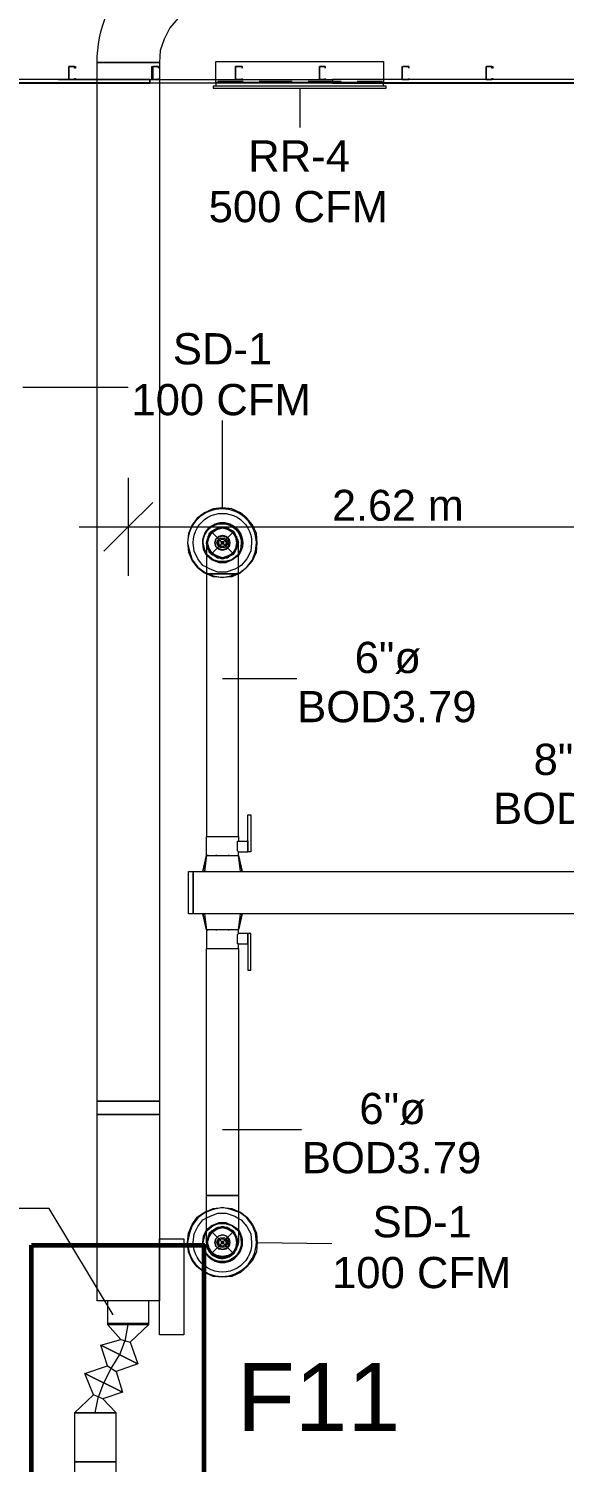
# Model space of a CAD drawing. Header units: metres. Extents: x -2 to 207, y -8 to 52.
# Drawn here: x 46.1 to 48.71, y 14.51 to 21.48 of the extents above; entities that cross this region are included whole.
import ezdxf

# ---------------------------------------------------------------- set-up
doc = ezdxf.new("R2010")
doc.units = ezdxf.units.M
doc.layers.add('HVAC - Ductos', color=5, linetype='Continuous', lineweight=0)
doc.layers.add('PDF_Text', color=7, linetype='Continuous', lineweight=0)
doc.layers.add('PDF_Geometry', color=7, linetype='Continuous', lineweight=0, true_color=0xaaaaaa)
doc.styles.add('PDF Arial-BoldMT-Identity-H', font='arial.ttf')
doc.styles.add('PDF Helvetica', font='')
doc.styles.get('PDF Helvetica').set_extended_font_data('Helvetica')

msp = doc.modelspace()

# ---------------------------------------------------------------- linework, layer by layer
at = {"layer": 'HVAC - Ductos', "lineweight": 0}
for points in [[(47.0442, 21.9252), (47.0442, 21.6229), (46.9847, 21.6137), (46.9251, 21.5954), (46.8747, 21.5679), (46.8289, 21.5312), (46.7876, 21.4854), (46.7602, 21.4304), (46.7418, 21.3754), (46.7372, 21.3159), (46.4349, 21.3159, -0.417475)], [(47.1221, 18.9197), (47.1359, 18.9472), (47.1404, 18.9792, 1.017931), (46.948, 18.9792), (46.9572, 18.9472), (46.9663, 18.9243, -1.368444), (47.1359, 18.9792), (47.1313, 18.9472), (47.1221, 18.9243, 1.330968), (46.948, 18.9792, -1.404448)], [(46.948, 15.575, 1.352031), (47.1221, 15.63), (47.1313, 15.6071), (47.1359, 15.575, -1.372202), (46.9663, 15.63), (46.9572, 15.6071), (46.948, 15.575, 1.017931), (47.1404, 15.575), (47.1359, 15.6071), (47.1221, 15.6346, -1.362186)]]:
    msp.add_lwpolyline(points, format="xyb", close=True, dxfattribs=at)
for points in [[(46.4349, 16.2623), (46.4349, 21.3159), (46.7372, 21.3159), (46.7372, 16.2623)], [(47.0213, 21.2243), (47.145, 21.2243)], [(47.2229, 21.2243), (47.3833, 21.2243)], [(47.4612, 21.2243), (47.6215, 21.2243)], [(47.6994, 21.2243), (47.8231, 21.2243)], [(46.9984, 21.2014), (46.9984, 21.1922), (47.8414, 21.1922), (47.8414, 21.2014)], [(46.9663, 18.9792), (46.9709, 18.9976), (46.9801, 19.0159), (46.9893, 19.0342), (47.0075, 19.0434), (47.0259, 19.0526), (47.0442, 19.0571), (47.0625, 19.0526), (47.0809, 19.0434), (47.0992, 19.0342), (47.1084, 19.0159), (47.1175, 18.9976), (47.1221, 18.9792), (47.1175, 18.9747), (47.1221, 18.9792), (47.1175, 18.9976), (47.1084, 19.0159), (47.0992, 19.0342), (47.0809, 19.0434), (47.0625, 19.0526), (47.0442, 19.0571), (47.0259, 19.0526), (47.0075, 19.0434), (46.9893, 19.0342), (46.9801, 19.0159), (46.9709, 18.9976), (46.9663, 18.9792), (46.9663, 18.9747)], [(47.1084, 18.9518), (47.0946, 18.9288), (47.0717, 18.9151), (47.0442, 18.9059), (47.0167, 18.9151), (46.9939, 18.9288), (46.9801, 18.9518), (46.9709, 18.9792), (46.9801, 19.0067), (46.9939, 19.0296), (47.0167, 19.0434), (47.0442, 19.0526), (47.0717, 19.0434), (47.0946, 19.0296), (47.1084, 19.0067), (47.1129, 18.9792)], [(47.1129, 18.9609), (47.1084, 18.9426), (47.0946, 18.9288), (47.0809, 18.9151), (47.0625, 18.9059), (47.0442, 18.9059), (47.0259, 18.9059), (47.0075, 18.9151), (46.9939, 18.9288), (46.9801, 18.9426), (46.9709, 18.9609), (46.9709, 18.9792), (46.9709, 18.9976), (46.9801, 19.0159), (46.9939, 19.0296), (47.0075, 19.0434), (47.0259, 19.0526), (47.0442, 19.0526), (47.0625, 19.0526), (47.0809, 19.0434), (47.0946, 19.0296), (47.1084, 19.0159), (47.1129, 18.9976), (47.1175, 18.9792)], [(46.948, 18.9792), (46.9526, 18.9472), (46.9663, 18.9197), (46.9526, 18.9472)], [(47.0259, 19.0067), (47.0121, 18.9976), (47.0075, 18.9792), (47.0121, 18.9976), (47.0259, 19.0113), (47.0442, 19.0159), (47.0625, 19.0113), (47.0763, 18.9976), (47.0809, 18.9792), (47.0763, 18.9609), (47.0625, 18.9472), (47.0442, 18.9426), (47.0259, 18.9472), (47.0121, 18.9609), (47.0075, 18.9792), (47.0121, 18.9609), (47.0259, 18.9518), (47.0442, 18.9472), (47.0625, 18.9518), (47.0717, 18.9609), (47.0763, 18.9792), (47.0717, 18.9976), (47.0625, 19.0067), (47.0442, 19.0113)], [(47.0625, 18.9655), (47.0534, 18.9563), (47.0351, 18.9563), (47.0213, 18.9655), (47.0167, 18.9792), (47.0213, 18.993), (47.0351, 19.0022), (47.0534, 19.0022), (47.0625, 18.993), (47.0717, 18.9792)], [(47.0625, 18.9655), (47.0534, 18.9563), (47.0351, 18.9563), (47.0259, 18.9655), (47.0213, 18.9792), (47.0259, 18.993), (47.0351, 19.0022), (47.0534, 19.0022), (47.0625, 18.993), (47.0671, 18.9792)], [(47.0579, 18.9655), (47.0442, 18.9609), (47.0305, 18.9655), (47.0259, 18.9792), (47.0305, 18.993), (47.0442, 18.9976), (47.0579, 18.993), (47.0625, 18.9792)], [(47.0397, 18.9838), (47.0397, 18.9792), (47.0397, 18.9838), (47.0488, 18.9838), (47.0488, 18.9792), (47.0488, 18.9838)], [(47.0488, 18.9747), (47.0488, 18.9792), (47.0488, 18.9747), (47.0397, 18.9747), (47.0397, 18.9792), (47.0397, 18.9747)], [(46.9709, 18.9197), (46.9984, 18.8967), (47.0259, 18.8876), (47.0579, 18.8876), (47.0901, 18.8967), (47.1175, 18.9197), (47.1221, 18.9243), (47.1175, 18.9197), (47.0901, 18.8967), (47.0579, 18.8876), (47.0259, 18.8876), (46.9984, 18.8967), (46.9709, 18.9197), (46.9663, 18.9243)], [(47.1175, 18.9151), (47.0901, 18.8967), (47.0625, 18.883), (47.0259, 18.883), (46.9939, 18.8967), (46.9709, 18.9151), (46.9663, 18.9197), (46.9709, 18.9151), (46.9939, 18.8967), (47.0259, 18.883), (47.0625, 18.883), (47.0901, 18.8967), (47.1175, 18.9151), (47.1221, 18.9197)], [(46.948, 17.3802), (46.9663, 17.4581), (46.948, 17.3802), (46.9526, 17.3802)], [(47.0167, 17.4581), (47.0121, 17.4581)], [(47.0763, 17.4581), (47.0717, 17.4581)], [(46.8793, 17.1741), (46.8793, 17.3802), (46.9022, 17.3802), (46.9022, 17.1741)], [(49.6146, 17.1741), (46.9022, 17.1741), (46.9022, 17.3802), (49.6146, 17.3802)], [(47.1359, 17.3802), (47.1404, 17.3802)], [(47.0121, 17.0961), (47.0167, 17.0961)], [(47.0717, 17.0961), (47.0763, 17.0961)], [(46.7372, 16.2623), (46.7372, 16.1982), (46.4349, 16.1982), (46.4349, 16.2623)], [(46.4349, 15.291), (46.4349, 16.1982), (46.7372, 16.1982), (46.7372, 15.291)], [(46.9663, 15.6346), (46.9526, 15.6071), (46.948, 15.575), (46.9526, 15.6071)], [(46.9709, 15.6392), (46.9939, 15.6575), (47.0259, 15.6712), (47.0625, 15.6712), (47.0901, 15.6575), (47.1175, 15.6392), (47.1221, 15.6346), (47.1175, 15.6392), (47.0901, 15.6575), (47.0625, 15.6712), (47.0259, 15.6712), (46.9939, 15.6575), (46.9709, 15.6392), (46.9663, 15.6346)], [(47.1175, 15.6346), (47.0901, 15.6575), (47.0579, 15.6667), (47.0259, 15.6667), (46.9984, 15.6575), (46.9709, 15.6346), (46.9663, 15.63), (46.9709, 15.6346), (46.9984, 15.6575), (47.0259, 15.6667), (47.0579, 15.6667), (47.0901, 15.6575), (47.1175, 15.6346), (47.1221, 15.63)], [(46.8564, 15.126), (46.7372, 15.126), (46.7372, 15.5933), (46.8564, 15.5933)], [(47.0259, 15.6071), (47.0121, 15.5933), (47.0075, 15.575), (47.0121, 15.5933), (47.0259, 15.6071), (47.0442, 15.6117), (47.0625, 15.6071), (47.0763, 15.5933), (47.0809, 15.575), (47.0763, 15.5567), (47.0625, 15.543), (47.0442, 15.5384), (47.0259, 15.543), (47.0121, 15.5567), (47.0075, 15.575), (47.0121, 15.5567), (47.0259, 15.5476), (47.0442, 15.543), (47.0625, 15.5476), (47.0717, 15.5567), (47.0763, 15.575), (47.0717, 15.5933), (47.0625, 15.6071), (47.0442, 15.6117)], [(47.0625, 15.5613), (47.0534, 15.5521), (47.0351, 15.5521), (47.0213, 15.5613), (47.0167, 15.575), (47.0213, 15.5887), (47.0351, 15.5979), (47.0534, 15.5979), (47.0625, 15.5887), (47.0717, 15.575)], [(47.0625, 15.5613), (47.0534, 15.5521), (47.0351, 15.5521), (47.0259, 15.5613), (47.0213, 15.575), (47.0259, 15.5887), (47.0351, 15.5979), (47.0534, 15.5979), (47.0625, 15.5887), (47.0671, 15.575)], [(47.0579, 15.5613), (47.0442, 15.5567), (47.0305, 15.5613), (47.0259, 15.575), (47.0305, 15.5887), (47.0442, 15.5933), (47.0579, 15.5887), (47.0625, 15.575)], [(47.0397, 15.5796), (47.0397, 15.575), (47.0397, 15.5796), (47.0488, 15.5796), (47.0488, 15.575), (47.0488, 15.5796)], [(47.0488, 15.5705), (47.0488, 15.575), (47.0488, 15.5705), (47.0397, 15.5705), (47.0397, 15.575), (47.0397, 15.5705)], [(46.4853, 15.181), (46.4899, 15.181), (46.5081, 15.181), (46.5357, 15.181), (46.5677, 15.181), (46.6044, 15.181), (46.6364, 15.181), (46.6639, 15.181), (46.6777, 15.181), (46.6868, 15.181), (46.6868, 15.291), (46.6823, 15.291), (46.6731, 15.291), (46.6548, 15.291), (46.6364, 15.291), (46.6135, 15.291), (46.5861, 15.291), (46.5586, 15.291), (46.5357, 15.291), (46.5173, 15.291), (46.499, 15.291), (46.4899, 15.291), (46.4853, 15.291), (46.4853, 15.181), (46.4853, 15.1764), (46.4899, 15.1764), (46.5081, 15.1764), (46.5357, 15.1764), (46.5677, 15.1764), (46.6044, 15.1764), (46.6364, 15.1764), (46.6639, 15.1764), (46.6823, 15.1764), (46.6868, 15.1764), (46.6868, 15.181), (46.6777, 15.181), (46.6639, 15.181), (46.6364, 15.181), (46.6044, 15.181), (46.5677, 15.181), (46.5357, 15.181), (46.5081, 15.181), (46.4899, 15.181)], [(46.4853, 15.181), (46.4899, 15.181), (46.499, 15.181), (46.5173, 15.181), (46.5357, 15.181), (46.5586, 15.181), (46.5861, 15.181), (46.6135, 15.181), (46.6364, 15.181), (46.6548, 15.181), (46.6731, 15.181), (46.6823, 15.181), (46.6868, 15.181), (46.6823, 15.181), (46.6731, 15.181), (46.6548, 15.181), (46.6364, 15.181), (46.6135, 15.181), (46.5861, 15.181), (46.5586, 15.181), (46.5357, 15.181), (46.5173, 15.181), (46.499, 15.181), (46.4899, 15.181)], [(46.3249, 14.7458), (46.3295, 14.7458), (46.3386, 14.7458), (46.3524, 14.7458), (46.3753, 14.7458), (46.3982, 14.7458), (46.4257, 14.7458), (46.4532, 14.7458), (46.4761, 14.7458), (46.499, 14.7458), (46.5127, 14.7458), (46.5219, 14.7458), (46.5265, 14.7458), (46.5219, 14.7458), (46.5127, 14.7458), (46.499, 14.7458), (46.4761, 14.7458), (46.4532, 14.7458), (46.4257, 14.7458), (46.3982, 14.7458), (46.3753, 14.7458), (46.3524, 14.7458), (46.3386, 14.7458), (46.3295, 14.7458)]]:
    msp.add_lwpolyline(points, close=True, dxfattribs=at)
for points in [[(47.8414, 21.2014), (47.8277, 21.2014), (47.8277, 21.2197), (47.0121, 21.2197), (47.0121, 21.3205), (47.8277, 21.3205), (47.8277, 21.2197), (47.0121, 21.2197), (47.0121, 21.2014), (47.003, 21.2014)], [(47.0213, 21.1922), (47.8186, 21.1922)], [(47.4199, 21.1922), (47.4199, 20.9998)], [(46.5861, 19.7352), (46.0729, 19.7352)], [(47.0442, 19.1488), (47.0442, 19.5748)], [(46.5861, 19.2954), (46.5861, 19.0571), (46.5861, 18.8189)], [(46.7052, 19.1762), (46.5861, 19.0571), (46.4669, 18.938)], [(46.9709, 17.4581), (46.9755, 17.4581), (46.9709, 17.4581), (46.9663, 17.4581), (46.9663, 17.5497), (46.9709, 17.5497), (46.9801, 17.5497), (46.9893, 17.5497), (47.0075, 17.5497), (47.0259, 17.5497), (47.0442, 17.5497), (47.0625, 17.5497), (47.0809, 17.5497), (47.0992, 17.5497), (47.1084, 17.5497), (47.1175, 17.5497), (47.1221, 17.5497), (47.1221, 18.8281), (47.1313, 18.8326), (47.1633, 18.8601), (47.1908, 18.8921), (47.2092, 18.9334), (47.2137, 18.9792), (47.2092, 19.025), (47.1908, 19.0663), (47.1633, 19.0984), (47.1313, 19.1258), (47.0901, 19.1442), (47.0442, 19.1488), (46.9984, 19.1442), (46.9572, 19.1258), (46.9205, 19.0984), (46.8976, 19.0663), (46.8793, 19.025), (46.8747, 18.9792), (46.8839, 18.938), (46.8976, 18.8967), (46.9251, 18.8601), (46.9617, 18.8326), (46.9663, 18.8326)], [(46.3478, 19.0571), (49.2022, 19.0571), (50.4759, 19.0571), (54.9522, 19.0571)], [(47.0121, 19.048), (47.0167, 19.048)], [(47.0167, 19.048), (47.0442, 19.0526), (47.0671, 19.048)], [(47.0717, 19.048), (47.0763, 19.048)], [(46.9663, 18.9792), (46.9663, 18.9747), (46.9663, 18.9563), (46.9663, 18.9243), (46.9663, 18.8876), (46.9663, 18.8464), (46.9663, 18.8281), (46.9709, 18.8281), (46.9801, 18.8281), (46.9893, 18.8281), (47.0075, 18.8281), (47.0259, 18.8281), (47.0442, 18.8281), (47.0625, 18.8281), (47.0809, 18.8281), (47.0992, 18.8281), (47.1084, 18.8281), (47.1175, 18.8281), (47.1221, 18.8281), (47.1221, 18.8693), (47.1221, 18.9105), (47.1221, 18.9426), (47.1221, 18.9655), (47.1221, 18.9792)], [(46.9663, 18.9747), (46.9709, 18.9609), (46.9801, 18.9426), (46.9893, 18.9243), (47.0075, 18.9151), (47.0259, 18.9059), (47.0442, 18.9013), (47.0625, 18.9059), (47.0809, 18.9151), (47.0992, 18.9243), (47.1084, 18.9426), (47.1175, 18.9609), (47.1175, 18.9747)], [(46.9709, 19.0067), (46.9755, 19.0067), (46.9755, 19.0113)], [(46.9755, 18.9563), (46.9709, 18.9792), (46.9755, 19.0022)], [(46.9755, 19.0113), (46.9939, 19.0296), (47.0121, 19.0434)], [(47.0763, 19.0434), (47.0946, 19.0296), (47.1084, 19.0113)], [(47.1129, 19.0113), (47.1129, 19.0067)], [(47.1129, 19.0022), (47.1175, 18.9792), (47.1129, 18.9563)], [(47.0121, 18.9151), (46.9939, 18.9288), (46.9755, 18.9472), (46.9755, 18.9518), (46.9709, 18.9518)], [(47.0167, 18.9059), (47.0167, 18.9105), (47.0121, 18.9105)], [(47.0671, 18.9105), (47.0442, 18.9059), (47.0167, 18.9105)], [(47.0763, 18.9105), (47.0717, 18.9105), (47.0717, 18.9059)], [(47.1084, 18.9472), (47.0946, 18.9288), (47.0763, 18.9151)], [(47.1129, 18.9518), (47.1129, 18.9472)], [(47.1221, 18.8601), (47.1038, 18.8509), (47.0625, 18.8372), (47.0213, 18.8372), (46.9847, 18.8509), (46.9663, 18.8601)], [(46.9663, 18.8326), (46.9984, 18.8189), (47.0442, 18.8097), (47.0855, 18.8189), (47.1175, 18.8326)], [(47.1221, 18.8281), (47.0901, 18.8143), (47.0442, 18.8097), (46.9984, 18.8143), (46.9663, 18.8281)], [(47.1221, 18.8281), (47.1175, 18.8281), (47.1084, 18.8281), (47.0992, 18.8281), (47.0809, 18.8281), (47.0625, 18.8281), (47.0442, 18.8281), (47.0259, 18.8281), (47.0075, 18.8281), (46.9893, 18.8281), (46.9801, 18.8281), (46.9709, 18.8281), (46.9663, 18.8281)], [(47.0442, 18.3195), (47.4062, 18.3195)], [(46.9755, 17.4581), (46.9801, 17.4581), (46.9893, 17.4581), (47.0075, 17.4581), (47.0259, 17.4581), (47.0442, 17.4581), (47.0625, 17.4581), (47.0809, 17.4581), (47.0992, 17.4581), (47.1084, 17.4581), (47.1129, 17.4581), (47.1175, 17.4581), (47.1221, 17.4581), (47.1221, 17.4764), (47.1679, 17.4764), (47.1679, 17.6551), (47.1817, 17.6551), (47.1817, 17.4764), (47.1679, 17.4764)], [(47.1221, 17.4764), (47.1175, 17.481), (47.1175, 17.4856), (47.1175, 17.4902), (47.1175, 17.4994), (47.1175, 17.5085), (47.1175, 17.5176), (47.1175, 17.5222), (47.1175, 17.5268), (47.1221, 17.5268)], [(46.9663, 17.4581), (46.9572, 17.3802), (46.9617, 17.3802), (46.9709, 17.3802), (46.9893, 17.3802), (46.9939, 17.3802)], [(47.1175, 17.3802), (47.1267, 17.3802), (47.1313, 17.3802), (47.1221, 17.4581)], [(47.1404, 17.3802), (47.1221, 17.4581), (47.1404, 17.3802)], [(46.9663, 17.3802), (46.9617, 17.3802)], [(46.9984, 17.3802), (47.0121, 17.3802), (47.0213, 17.3802), (47.0259, 17.3802)], [(47.0305, 17.3802), (47.0534, 17.3802), (47.0579, 17.3802)], [(47.0625, 17.3802), (47.0763, 17.3802), (47.0855, 17.3802), (47.0901, 17.3802), (47.0992, 17.3802), (47.1129, 17.3802)], [(46.9939, 17.1741), (46.9893, 17.1741), (46.9709, 17.1741), (46.9617, 17.1741), (46.9526, 17.1741), (46.948, 17.1741), (46.9663, 17.0961), (46.948, 17.1741), (46.9526, 17.1741)], [(46.9572, 17.1741), (46.9663, 17.0961)], [(47.0259, 17.1741), (47.0213, 17.1741), (47.0121, 17.1741), (46.9984, 17.1741)], [(47.0579, 17.1741), (47.0534, 17.1741), (47.0305, 17.1741)], [(47.1129, 17.1741), (47.0992, 17.1741), (47.0901, 17.1741), (47.0855, 17.1741), (47.0763, 17.1741), (47.0625, 17.1741)], [(47.1359, 17.1741), (47.1404, 17.1741), (47.1359, 17.1741), (47.1313, 17.1741), (47.1267, 17.1741), (47.1175, 17.1741)], [(47.1404, 17.1741), (47.1221, 17.0961), (47.1404, 17.1741)], [(47.1221, 17.0961), (47.1313, 17.1741)], [(46.9709, 17.0961), (46.9663, 17.0961), (46.9663, 17.0045), (46.9709, 17.0045), (46.9801, 17.0045), (46.9893, 17.0045), (47.0075, 17.0045), (47.0259, 17.0045), (47.0442, 17.0045), (47.0625, 17.0045), (47.0809, 17.0045), (47.0992, 17.0045), (47.1084, 17.0045), (47.1175, 17.0045), (47.1221, 17.0045), (47.1221, 15.8041), (47.1175, 15.8041), (47.1084, 15.8041), (47.0992, 15.8041), (47.0809, 15.8041), (47.0625, 15.8041), (47.0442, 15.8041), (47.0259, 15.8041), (47.0075, 15.8041), (46.9893, 15.8041), (46.9801, 15.8041), (46.9709, 15.8041), (46.9663, 15.8041), (46.9709, 15.8041), (46.9801, 15.8041), (46.9893, 15.8041), (47.0075, 15.8041), (47.0259, 15.8041), (47.0442, 15.8041), (47.0625, 15.8041), (47.0809, 15.8041), (47.0992, 15.8041), (47.1084, 15.8041), (47.1175, 15.8041), (47.1221, 15.8041), (47.1221, 15.7674), (47.1221, 15.717), (47.1221, 15.6712), (47.1221, 15.63), (47.1221, 15.6025), (47.1221, 15.5796), (47.1221, 15.575), (47.1175, 15.5567), (47.1084, 15.5384), (47.0992, 15.5201), (47.0809, 15.5109), (47.0625, 15.5017), (47.0442, 15.4971), (47.0259, 15.5017), (47.0075, 15.5109), (46.9893, 15.5201), (46.9801, 15.5384), (46.9709, 15.5567), (46.9663, 15.575), (46.9663, 15.5842), (46.9663, 15.575), (46.9663, 15.5796), (46.9663, 15.5933), (46.9663, 15.6209), (46.9663, 15.653), (46.9663, 15.6988), (46.9663, 15.7492), (46.9663, 15.8041), (46.9663, 17.0045), (46.9709, 17.0045), (46.9801, 17.0045), (46.9893, 17.0045), (47.0075, 17.0045), (47.0259, 17.0045), (47.0442, 17.0045), (47.0625, 17.0045), (47.0809, 17.0045), (47.0992, 17.0045), (47.1084, 17.0045), (47.1175, 17.0045), (47.1221, 17.0045), (47.1221, 17.0275), (47.1679, 17.0275), (47.1679, 17.032), (47.1679, 17.0366), (47.1679, 17.0458), (47.1679, 17.0503), (47.1679, 17.0595), (47.1679, 17.0641), (47.1679, 17.0687), (47.1679, 17.0733), (47.1679, 17.0779), (47.1679, 16.8992), (47.1817, 16.8992), (47.1817, 17.0779), (47.1679, 17.0779), (47.1221, 17.0779), (47.1221, 17.0961), (47.1175, 17.0961), (47.1129, 17.0961), (47.1084, 17.0961), (47.0992, 17.0961), (47.0809, 17.0961), (47.0625, 17.0961), (47.0442, 17.0961), (47.0259, 17.0961), (47.0075, 17.0961), (46.9893, 17.0961), (46.9801, 17.0961), (46.9755, 17.0961), (46.9709, 17.0961), (46.9755, 17.0961)], [(47.1221, 17.0275), (47.1175, 17.0275), (47.1175, 17.032), (47.1175, 17.0366), (47.1175, 17.0458), (47.1175, 17.0549), (47.1175, 17.0641), (47.1175, 17.0687), (47.1175, 17.0733), (47.1221, 17.0779)], [(47.0442, 16.1248), (47.4291, 16.1248)], [(46.5127, 15.2222), (46.2012, 15.74), (45.5002, 15.74)], [(46.9663, 15.7216), (46.9617, 15.7216), (46.9251, 15.6942), (46.8976, 15.6575), (46.8839, 15.6209), (46.8747, 15.575), (46.8793, 15.6209), (46.8976, 15.6621), (46.9205, 15.6988), (46.9572, 15.7216), (46.9663, 15.7262)], [(47.1221, 15.7216), (47.0855, 15.7354), (47.0442, 15.7446), (46.9984, 15.7354), (46.9663, 15.7216)], [(46.9663, 15.7262), (46.9984, 15.74), (47.0442, 15.7446), (47.0901, 15.74), (47.1221, 15.7262)], [(46.9663, 15.6942), (46.9847, 15.7034), (47.0213, 15.717), (47.0625, 15.717), (47.1038, 15.7034), (47.1175, 15.6942)], [(47.1175, 15.5842), (47.1175, 15.5933), (47.1084, 15.6117), (47.0992, 15.63), (47.0809, 15.6392), (47.0625, 15.6484), (47.0442, 15.653), (47.0259, 15.6484), (47.0075, 15.6392), (46.9893, 15.63), (46.9801, 15.6117), (46.9709, 15.5933), (46.9663, 15.5842)], [(47.1084, 15.543), (47.0946, 15.5247), (47.0717, 15.5109), (47.0442, 15.5063), (47.0167, 15.5109), (46.9939, 15.5247), (46.9801, 15.5476), (46.9709, 15.575), (46.9801, 15.6025), (46.9939, 15.6254), (47.0167, 15.6392), (47.0442, 15.6484), (47.0717, 15.6392), (47.0946, 15.6254), (47.1084, 15.6025), (47.1129, 15.575), (47.1084, 15.5476), (47.0946, 15.5247), (47.0763, 15.5109)], [(46.9709, 15.6025), (46.9755, 15.6025), (46.9755, 15.6071), (46.9939, 15.6254), (47.0075, 15.6392), (47.0259, 15.6484), (47.0442, 15.6484), (47.0625, 15.6484), (47.0809, 15.6392), (47.0946, 15.6254), (47.1084, 15.6117), (47.1129, 15.5933), (47.1175, 15.575), (47.1129, 15.5567), (47.1084, 15.5384), (47.0946, 15.5247), (47.0809, 15.5109), (47.0625, 15.5063), (47.0442, 15.5017), (47.0259, 15.5063), (47.0075, 15.5109), (46.9939, 15.5247), (46.9801, 15.5384), (46.9709, 15.5567), (46.9709, 15.575), (46.9709, 15.5933), (46.9801, 15.6117), (46.9939, 15.6254), (47.0121, 15.6438), (47.0167, 15.6438), (47.0167, 15.6484)], [(47.0167, 15.6438), (47.0442, 15.6484), (47.0671, 15.6438)], [(47.0717, 15.6484), (47.0717, 15.6438), (47.0763, 15.6438), (47.0946, 15.6254), (47.1084, 15.6071)], [(46.9755, 15.5521), (46.9709, 15.575), (46.9755, 15.6025)], [(47.1129, 15.6071), (47.1129, 15.6025), (47.1175, 15.575), (47.1129, 15.5521)], [(47.2137, 15.575), (47.5757, 15.5705)], [(46.9755, 15.543), (46.9755, 15.5476), (46.9709, 15.5476)], [(47.0121, 15.5109), (46.9939, 15.5247), (46.9755, 15.543)], [(47.0167, 15.5063), (47.0121, 15.5063)], [(47.0671, 15.5063), (47.0442, 15.5017), (47.0167, 15.5063)], [(47.0763, 15.5063), (47.0717, 15.5063)], [(47.1129, 15.5476), (47.1129, 15.543)], [(46.4257, 14.7458), (46.4395, 14.8191), (46.4669, 14.8923), (46.5036, 14.9611), (46.5448, 15.0298), (46.5723, 15.1032), (46.5861, 15.1764)], [(46.5494, 15.1032), (46.4853, 15.1764), (46.6868, 15.1764), (46.5952, 15.0894), (46.6319, 14.984), (46.4532, 15.0756), (46.5494, 15.1032), (46.5952, 15.0894)], [(46.4853, 15.1764), (46.4899, 15.1764), (46.5081, 15.1764), (46.5357, 15.1764), (46.5677, 15.1764), (46.6044, 15.1764), (46.6364, 15.1764), (46.6639, 15.1764), (46.6823, 15.1764), (46.6868, 15.1764)], [(46.4853, 14.9748), (46.4532, 15.0756), (46.6319, 14.984), (46.5265, 14.9473), (46.5586, 14.8465), (46.3753, 14.9381), (46.4853, 14.9748), (46.5265, 14.9473)], [(46.4165, 14.8328), (46.3753, 14.9381), (46.5586, 14.8465), (46.4623, 14.8145), (46.4165, 14.8328), (46.3249, 14.7458), (46.3249, 14.5075), (46.3295, 14.5075), (46.3386, 14.5075), (46.3524, 14.5075), (46.3753, 14.5075), (46.3982, 14.5075), (46.4257, 14.5075), (46.4532, 14.5075), (46.4761, 14.5075), (46.499, 14.5075), (46.5127, 14.5075), (46.5219, 14.5075), (46.5265, 14.5075), (46.5265, 14.7458), (46.3249, 14.7458), (46.5265, 14.7458), (46.4623, 14.8145)], [(46.5265, 14.4067), (46.5265, 14.5075), (46.5219, 14.5075), (46.5127, 14.5075), (46.499, 14.5075), (46.4761, 14.5075), (46.4532, 14.5075), (46.4257, 14.5075), (46.3982, 14.5075), (46.3753, 14.5075), (46.3524, 14.5075), (46.3386, 14.5075), (46.3295, 14.5075), (46.3249, 14.5075), (46.3249, 14.4067)]]:
    msp.add_lwpolyline(points, dxfattribs=at)
for points in [[(47.1221, 18.8326), (47.1267, 18.8326), (47.1633, 18.8601), (47.1908, 18.8967), (47.2046, 18.938), (47.2092, 18.9792, 0.98638), (46.8747, 18.9792), (46.8793, 18.9334), (46.8976, 18.8921), (46.9205, 18.8601), (46.9572, 18.8326), (46.9663, 18.8281), (46.9663, 17.5497), (46.9709, 17.5497), (46.9801, 17.5497), (46.9893, 17.5497), (47.0075, 17.5497), (47.0259, 17.5497), (47.0442, 17.5497), (47.0625, 17.5497), (47.0809, 17.5497), (47.0992, 17.5497), (47.1084, 17.5497), (47.1175, 17.5497), (47.1221, 17.5497), (47.1221, 17.5268), (47.1679, 17.5268), (47.1679, 17.5222), (47.1679, 17.5176), (47.1679, 17.5085), (47.1679, 17.5039), (47.1679, 17.4948), (47.1679, 17.4902), (47.1679, 17.4856), (47.1679, 17.481)], [(46.9663, 18.8601), (46.948, 18.8693), (46.9251, 18.9013), (46.9068, 18.938), (46.9022, 18.9792, -1.008579), (47.1863, 18.9792), (47.1817, 18.938), (47.1633, 18.9013), (47.1359, 18.8693), (47.1221, 18.8601)], [(47.1221, 15.7262), (47.1313, 15.7216), (47.1633, 15.6988), (47.1908, 15.6621), (47.2092, 15.6209), (47.2137, 15.575), (47.2092, 15.5292), (47.1908, 15.488), (47.1633, 15.4559), (47.1313, 15.4285), (47.0901, 15.4101), (47.0442, 15.4055), (46.9984, 15.4101), (46.9572, 15.4285), (46.9205, 15.4559), (46.8976, 15.488), (46.8793, 15.5292), (46.8747, 15.575, 0.98638), (47.2092, 15.575), (47.2046, 15.6209), (47.1908, 15.6575), (47.1633, 15.6942), (47.1267, 15.7216), (47.1221, 15.7216)], [(47.1175, 15.6942), (47.1359, 15.685), (47.1633, 15.653), (47.1817, 15.6163), (47.1863, 15.575, -1.013316), (46.9022, 15.575), (46.9068, 15.6163), (46.9251, 15.653), (46.948, 15.685), (46.9663, 15.6942)], [(46.9663, 15.575, 1.08997), (47.1175, 15.5842), (47.1221, 15.575)]]:
    msp.add_lwpolyline(points, format="xyb", dxfattribs=at)
at = {"layer": 'PDF_Geometry', "lineweight": 0}
for points in [[(46.2974, 21.2334), (46.2974, 21.293), (46.2974, 21.2976), (46.3295, 21.2976), (46.3295, 21.2884), (46.3249, 21.2884), (46.3249, 21.2976), (46.2974, 21.2976), (46.2974, 21.293), (46.2974, 21.2334), (46.3249, 21.2334), (46.3249, 21.238), (46.3295, 21.238), (46.3295, 21.2334)], [(46.7052, 21.2334), (46.7006, 21.2334), (46.7006, 21.293), (46.7006, 21.2976), (46.7052, 21.2976), (46.7326, 21.2976), (46.7326, 21.2884), (46.7326, 21.2976), (46.7052, 21.2976), (46.7052, 21.293), (46.7052, 21.2334), (46.7326, 21.2334)], [(47.1084, 21.2334), (47.1084, 21.293), (47.1084, 21.2976), (47.1404, 21.2976), (47.1404, 21.2884), (47.1404, 21.2976), (47.1084, 21.2976), (47.1084, 21.293), (47.1084, 21.2334), (47.1404, 21.2334)], [(47.5161, 21.2334), (47.5161, 21.293), (47.5161, 21.2976), (47.5437, 21.2976), (47.5437, 21.2884), (47.5437, 21.2976), (47.5161, 21.2976), (47.5161, 21.293), (47.5161, 21.2334), (47.5437, 21.2334)], [(47.9239, 21.2334), (47.9193, 21.2334), (47.9193, 21.293), (47.9193, 21.2976), (47.9239, 21.2976), (47.9514, 21.2976), (47.9514, 21.2884), (47.9514, 21.2976), (47.9239, 21.2976), (47.9193, 21.293), (47.9193, 21.2334), (47.9239, 21.2334), (47.9514, 21.2334)], [(48.3271, 21.2334), (48.3271, 21.293), (48.3271, 21.2976), (48.3592, 21.2976), (48.3592, 21.2884), (48.3546, 21.2884), (48.3546, 21.2976), (48.3271, 21.2976), (48.3271, 21.293), (48.3271, 21.2334), (48.3546, 21.2334), (48.3546, 21.238), (48.3592, 21.238), (48.3592, 21.2334)], [(46.6914, 21.2334), (41.7982, 21.2334), (41.7982, 21.2151), (46.6914, 21.2151)], [(46.6914, 21.2334), (46.6914, 21.2151)], [(46.7326, 21.238), (46.7326, 21.2334)], [(47.1404, 21.238), (47.1404, 21.2334)], [(47.5437, 21.238), (47.5437, 21.2334)], [(49.0831, 21.2334), (47.5803, 21.2334), (47.5803, 21.2151), (49.0831, 21.2151)], [(47.9514, 21.238), (47.9514, 21.2334)]]:
    msp.add_lwpolyline(points, close=True, dxfattribs=at)
for points in [[(41.7982, 21.2197), (46.6914, 21.2197)], [(46.247, 21.2334), (46.6914, 21.2334), (47.5803, 21.2334), (47.5803, 21.2151), (46.6914, 21.2151), (46.247, 21.2151)], [(47.5803, 21.2197), (49.0831, 21.2197)]]:
    msp.add_lwpolyline(points, dxfattribs=at)
at = {"layer": 'PDF_Geometry', "color": 8, "lineweight": 0, "true_color": 0x808080}
for points in [[(47.1038, 19.025), (47.0671, 19.0526), (47.0213, 19.0526), (46.9801, 19.025), (46.9663, 18.9792), (46.9801, 18.9334), (47.0213, 18.9059), (47.0671, 18.9059), (47.1038, 18.9334), (47.1221, 18.9792)], [(47.1038, 15.6209), (47.0671, 15.6484), (47.0213, 15.6484), (46.9801, 15.6209), (46.9663, 15.575), (46.9801, 15.5292), (47.0213, 15.5017), (47.0671, 15.5017), (47.1038, 15.5292), (47.1221, 15.575)]]:
    msp.add_lwpolyline(points, close=True, dxfattribs=at)
for points in [[(46.9893, 19.0342), (47.0992, 18.9243)], [(47.0992, 19.0342), (46.9893, 18.9243)], [(46.9893, 15.63), (47.0992, 15.5201)], [(47.0992, 15.63), (46.9893, 15.5201)]]:
    msp.add_lwpolyline(points, dxfattribs=at)
at = {"layer": 'PDF_Geometry', "color": 232, "lineweight": 60, "true_color": 0xe91e64}
msp.add_lwpolyline([(46.115, 15.5617), (46.9536, 15.5617), (46.9536, 14.2233), (46.115, 14.2233)], close=True, dxfattribs=at)

# ---------------------------------------------------------------- texts
at = {"layer": 'PDF_Text', "lineweight": 0, "attachment_point": 4, "style": 'PDF Helvetica'}
for s, insert, char_height in [('RR-4', (47.1696, 20.8616), 0.1519), ('500 CFM', (46.9771, 20.6141), 0.1519), ('SD-1', (46.803, 19.9223), 0.1519), ('100 CFM', (46.6014, 19.6749), 0.1519), ('2.62 m', (47.5774, 19.161), 0.15002), ('6"ø', (47.6873, 18.4194), 0.1519), ('BOD3.79', (47.4078, 18.1812), 0.1519), ('8"x8"', (48.5579, 17.9246), 0.1519), ('BOD3.76', (48.3609, 17.6863), 0.1519), ('6"ø', (47.7102, 16.2247), 0.1519), ('BOD3.79', (47.4307, 15.9865), 0.1519), ('SD-1', (47.7744, 15.6749), 0.1519), ('100 CFM', (47.5774, 15.4275), 0.1519)]:
    msp.add_mtext(s, dxfattribs=dict(at, insert=insert, char_height=char_height))
at = {"layer": 'PDF_Text', "color": 232, "lineweight": 60, "true_color": 0xe91e64, "insert": (47.1146, 14.8232), "char_height": 0.32989, "attachment_point": 4, "style": 'PDF Arial-BoldMT-Identity-H'}
msp.add_mtext('F11', dxfattribs=at)

doc.saveas('drawing.dxf')
